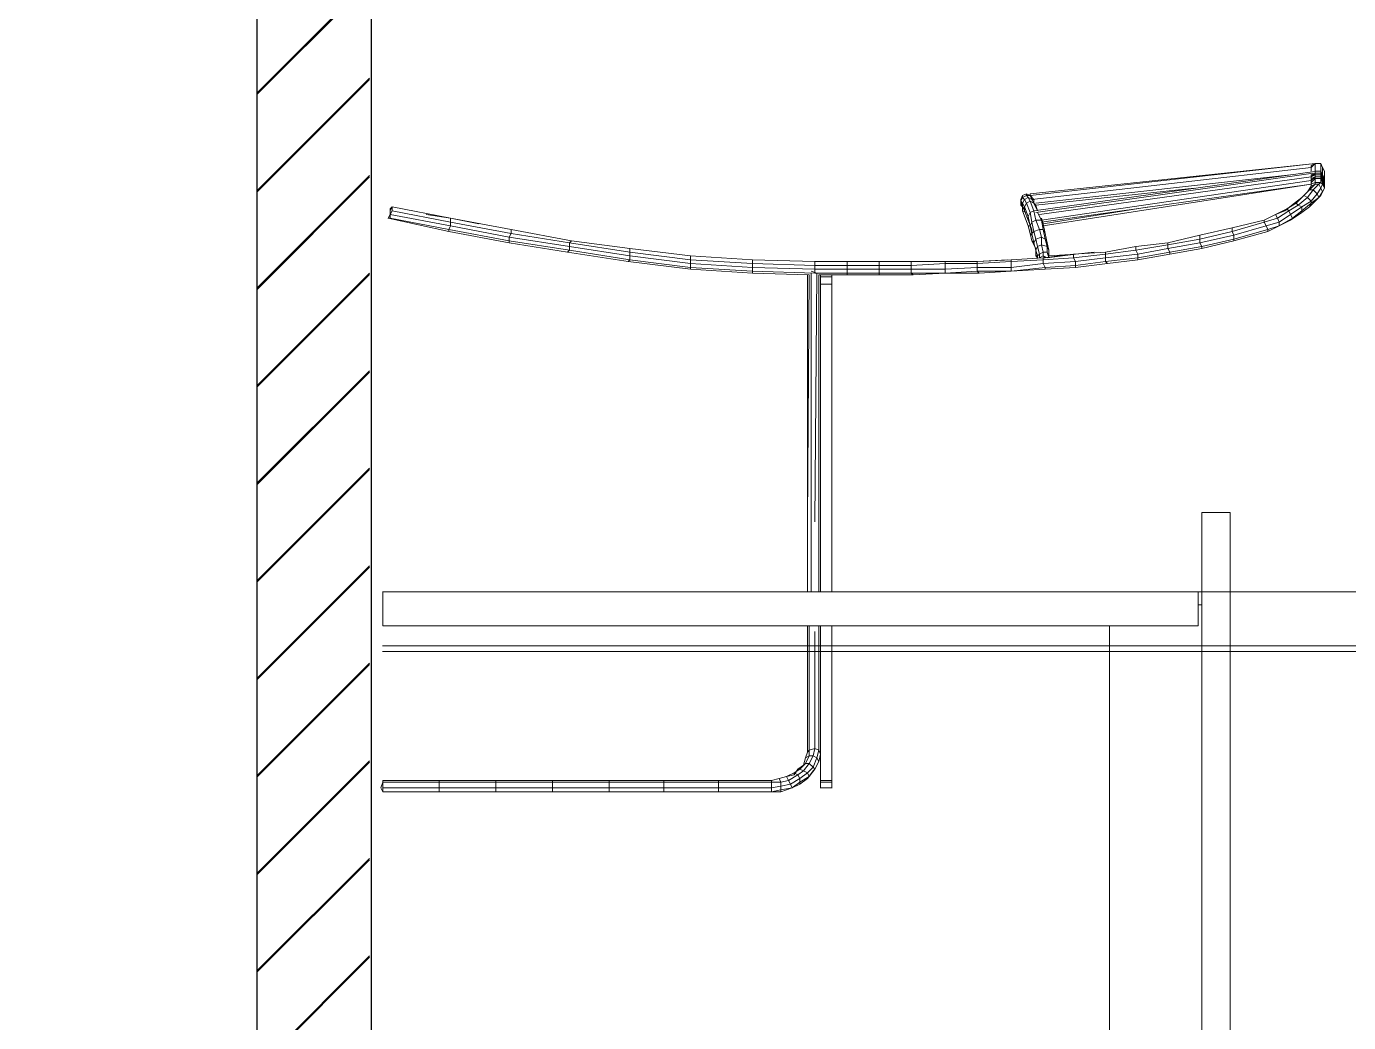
# Model space of a CAD drawing. Header units: millimetres. Extents: x -10.6 to 21.1, y -25.4 to 28.4.
# Drawn here: x 17.6 to 18.751, y 3.5 to 4.367 of the extents above; entities that cross this region are included whole.
import ezdxf

# ---------------------------------------------------------------- set-up
doc = ezdxf.new("R2010")
doc.units = ezdxf.units.MM
doc.layers.add('A-FURN', color=1, linetype='Continuous', lineweight=15)
doc.layers.add('A-SECT B-MCUT', color=176, linetype='Continuous', lineweight=20)
pattern_1 = [(0, (0, 0), (0, 6.985), [5.08, -1.905]), (90, (0, 0), (-6.985, 4e-16), [5.08, -1.905])]

# ---------------------------------------------------------------- blocks, each defined once
blk = doc.blocks.new('WMF4')
at = {"layer": 'A-FURN', "lineweight": 0}
for points in [[(0.5039, -0.028), (0.4853, -0.0373), (0.5039, -0.028), (0.5226, -0.0186), (0.5039, -0.028), (0.5039, -0.028)], [(0.5039, -0.028), (0.4853, -0.0373)], [(0.4853, -0.0373), (0.5039, -0.028)], [(0.5039, -0.028), (0.4853, -0.0373)], [(0.4853, -0.0373), (0.4853, -0.0652)], [(0.4946, -0.0842), (0.4853, -0.0652), (0.4853, -0.0373), (0.4853, -0.0652)], [(0.4853, -0.0652), (0.4853, -0.0373)], [(0.4853, -0.0373), (0.4853, -0.0652)], [(0.4853, -0.0373), (0.5226, -0.0373), (0.5226, -0.0652)], [(0.4853, -0.0652), (0.4946, -0.0842)], [(0.4946, -0.0842), (0.4853, -0.0652)], [(0.4853, -0.0652), (0.5039, -0.0842), (0.4946, -0.0842)], [(0.5226, -0.0652), (0.4853, -0.0652)], [(0.4853, -0.0652), (0.4856, -0.0652)], [(0.4853, -0.0652), (0.6437, -1.4756), (0.6344, -1.4756), (0.4853, -0.0652), (0.4853, -0.0652)], [(0.5226, -0.0186), (0.5039, -0.028)], [(0.5039, -0.028), (0.5226, -0.0186)], [(0.5226, -0.0186), (0.5039, -0.028)], [(0.5039, -0.028), (0.5412, -0.028), (0.5226, -0.0373)], [(0.5226, -0.0186), (0.5598, -0.0186), (0.5412, -0.028)], [(0.5226, -0.0373), (0.5319, -0.0373), (0.5319, -0.0652)], [(0.7186, -1.4569), (0.5226, -0.0559)], [(0.5226, -0.0652), (0.5319, -0.0652), (0.5412, -0.0842)], [(0.5412, -0.028), (0.5319, -0.0373)], [(0.5412, -0.028), (0.5505, -0.028), (0.5319, -0.0373)], [(0.5319, -0.0373), (0.5319, -0.0652)], [(0.5319, -0.0373), (0.5412, -0.0373), (0.5412, -0.0652)], [(0.5319, -0.0652), (0.5505, -0.0842), (0.5412, -0.0842)], [(0.5319, -0.0652), (0.5412, -0.0652), (0.5505, -0.0842)], [(0.5598, -0.0186), (0.5692, -0.0186), (0.5412, -0.028)], [(0.5505, -0.028), (0.5412, -0.0373)], [(0.5412, -0.0373), (0.5505, -0.0373), (0.5505, -0.0652)], [(0.5412, -0.0652), (0.5505, -0.0652), (0.5598, -0.0842), (0.5505, -0.0842)], [(0.5692, -0.0186), (0.5505, -0.028)], [(0.5692, -0.0186), (0.5785, -0.0186), (0.5505, -0.028)], [(0.5505, -0.028), (0.5598, -0.028), (0.5505, -0.0373)], [(0.5598, -0.028), (0.5692, -0.028), (0.5505, -0.0373)], [(0.5505, -0.0373), (0.5505, -0.0652)], [(0.5505, -0.0373), (0.5598, -0.0373), (0.5598, -0.0652)], [(0.5505, -0.0652), (0.5692, -0.0842), (0.5598, -0.0842)], [(0.5505, -0.0652), (0.5598, -0.0652), (0.5785, -0.0842), (0.5692, -0.0842)], [(0.5785, -0.0186), (0.5598, -0.028)], [(0.5692, -0.028), (0.5785, -0.028), (0.5598, -0.0373)], [(0.5598, -0.0373), (0.5785, -0.0373), (0.5785, -0.0652)], [(0.5598, -0.0652), (0.5785, -0.0652), (0.5878, -0.0842), (0.5785, -0.0842)], [(0.5785, -0.0186), (0.5878, -0.0186), (0.5692, -0.028)], [(0.5878, -0.0186), (0.5971, -0.0186), (0.5785, -0.028)], [(0.5785, -0.028), (0.5878, -0.028), (0.5785, -0.0373)], [(0.5878, -0.0466), (0.5785, -0.0373)], [(0.5785, -0.0652), (0.5878, -0.0652), (0.5971, -0.0842)], [(0.5971, -0.0186), (0.6065, -0.0186), (0.5878, -0.028)], [(0.5878, -0.028), (0.6065, -0.0373), (0.5878, -0.0466)], [(0.5878, -0.0652), (0.5878, -0.0466)], [(0.5878, -0.0466), (0.6158, -0.0749), (0.6158, -0.0935)], [(0.5878, -0.0652), (0.6158, -0.0935), (0.6251, -0.1028)], [(0.6065, -0.0186), (0.6251, -0.028), (0.6065, -0.0373)], [(0.6065, -0.0373), (0.6344, -0.0559), (0.6158, -0.0749)], [(0.6437, -0.0373), (0.6251, -0.028)], [(0.6251, -0.028), (0.6531, -0.0466), (0.6344, -0.0559)], [(0.6344, -0.0559), (0.6717, -0.0842), (0.6531, -0.1028)], [(0.6437, -0.0373), (0.6717, -0.0652), (0.6531, -0.0466)], [(0.6531, -0.0466), (0.681, -0.0842), (0.6717, -0.0842)], [(0.6717, -0.0652), (0.6997, -0.0935), (0.681, -0.0842)], [(0.4946, -0.0842), (0.5226, -0.0842)], [(0.4946, -0.0842), (0.5226, -0.0842), (0.4946, -0.0842), (0.4946, -0.0842)], [(0.5226, -0.0842), (0.4946, -0.0842)], [(0.5039, -0.0842), (0.5226, -0.0842)], [(0.5226, -0.0842), (0.5039, -0.0842)], [(0.6624, -1.4663), (0.5039, -0.0842)], [(0.5226, -0.0842), (0.5228, -0.0842)], [(0.7279, -1.4476), (0.5319, -0.0749)], [(0.5412, -0.0842), (0.5598, -0.0842)], [(0.5505, -0.0842), (0.5692, -0.0842), (0.5598, -0.0842)], [(0.5505, -0.0842), (0.5692, -0.0842)], [(0.7372, -1.429), (0.5505, -0.0842)], [(0.5598, -0.0842), (0.5785, -0.0842), (0.5692, -0.0842)], [(0.5692, -0.0842), (0.5878, -0.0842), (0.5785, -0.0842)], [(0.7652, -1.4197), (0.5692, -0.0842)], [(0.5785, -0.0842), (0.5971, -0.0842), (0.5878, -0.0842)], [(0.5878, -0.0842), (0.5971, -0.0842)], [(0.7745, -1.4197), (0.5878, -0.0842)], [(0.7745, -1.4197), (0.5878, -0.0842)], [(0.7932, -1.4103), (0.5878, -0.0842)], [(0.7932, -1.4103), (0.5878, -0.0842)], [(0.5971, -0.0842), (0.6251, -0.1028)], [(0.6158, -0.0749), (0.6531, -0.1028), (0.6437, -0.1215)], [(0.6158, -0.0935), (0.6437, -0.1215), (0.6531, -0.1308)], [(0.6251, -0.1028), (0.6531, -0.1308)], [(0.6437, -0.1215), (0.681, -0.1587), (0.681, -0.1681)], [(0.6531, -0.1028), (0.6903, -0.1494), (0.681, -0.1587)], [(0.6531, -0.1308), (0.681, -0.1681)], [(0.6717, -0.0842), (0.6997, -0.1308), (0.6903, -0.1494)], [(0.681, -0.0842), (0.7186, -0.1308), (0.6997, -0.1308)], [(0.6997, -0.0935), (0.7279, -0.1308), (0.7186, -0.1308)], [(0.6997, -0.1308), (0.7372, -0.1867), (0.7186, -0.196)], [(0.7186, -0.1308), (0.7559, -0.1774), (0.7372, -0.1867)], [(0.7279, -0.1308), (0.7652, -0.1867), (0.7559, -0.1774)], [(0.681, -1.4476), (0.5412, -0.1867)], [(0.681, -0.1587), (0.709, -0.2054), (0.7186, -0.2147)], [(0.681, -0.1681), (0.7186, -0.2147)], [(0.6903, -0.1494), (0.7186, -0.196), (0.709, -0.2054)], [(0.7186, -0.196), (0.7559, -0.2522), (0.7372, -0.2616)], [(0.7372, -0.1867), (0.7745, -0.2429), (0.7559, -0.2522)], [(0.7559, -0.1774), (0.7932, -0.2429), (0.7745, -0.2429)], [(0.7652, -0.1867), (0.7932, -0.2429)], [(0.7372, -0.2616), (0.709, -0.2054)], [(0.7186, -0.2147), (0.7372, -0.2616)], [(0.7372, -0.2616), (0.7652, -0.3175)], [(0.7559, -0.2522), (0.7745, -0.3175), (0.7652, -0.3175)], [(0.7745, -0.2429), (0.7932, -0.3082), (0.7745, -0.3175)], [(0.7932, -0.2429), (0.8118, -0.2988), (0.7932, -0.3082)], [(0.7932, -0.2429), (0.8211, -0.2988), (0.8118, -0.2988)], [(0.7652, -0.3175), (0.8025, -0.4762)], [(0.7745, -0.3175), (0.8211, -0.4762), (0.8025, -0.4762)], [(0.7932, -0.3082), (0.8398, -0.4669), (0.8211, -0.4762)], [(0.8118, -0.2988), (0.8584, -0.4669), (0.8398, -0.4669)], [(0.8211, -0.2988), (0.8677, -0.4669), (0.8584, -0.4669)], [(0.8025, -0.4762), (0.8398, -0.635)], [(0.8025, -0.4762), (0.8398, -0.635)], [(0.8211, -0.4762), (0.8584, -0.635), (0.8398, -0.635)], [(0.8398, -0.4669), (0.8771, -0.635), (0.8584, -0.635)], [(0.8584, -0.4669), (0.8957, -0.6257), (0.8771, -0.635)], [(0.8677, -0.4669), (0.905, -0.6257), (0.8957, -0.6257)], [(6.4755, -0.4856), (2.2114, -0.4856)], [(6.4755, -0.4856), (6.4755, -0.6257), (2.2114, -0.6257), (2.2114, -0.4856), (6.4755, -0.4856), (6.4755, -0.4856)], [(2.2114, -0.4856), (2.2114, -0.6257)], [(0.8398, -0.635), (0.8771, -0.7937)], [(0.8398, -0.635), (0.8771, -0.7937)], [(0.8584, -0.635), (0.8864, -0.7937), (0.8771, -0.7937)], [(0.8771, -0.635), (0.905, -0.7937), (0.8864, -0.7937)], [(0.8957, -0.6257), (0.9237, -0.7844), (0.905, -0.7937)], [(0.905, -0.6257), (0.933, -0.7844), (0.9237, -0.7844)], [(2.2114, -0.6257), (6.4755, -0.6257)], [(2.7713, -0.6443), (2.7713, -4.679), (2.6032, -4.679), (2.6032, -0.6443), (2.7713, -0.6443), (2.7713, -0.6443)], [(2.6032, -0.6443), (2.6032, -4.679)], [(2.7713, -4.679), (2.7713, -0.6443), (2.6032, -0.6443)], [(2.6684, -0.6257), (2.6684, -0.6443)], [(2.6684, -0.6257), (2.6684, -0.6443)], [(0.6903, -1.4476), (0.6065, -0.6632)], [(0.6903, -1.4476), (0.6065, -0.6632)], [(0.9237, -0.7844), (0.9516, -0.9431), (0.933, -0.9431)], [(0.933, -0.7844), (0.9609, -0.9431), (0.9516, -0.9431)], [(0.8771, -0.7937), (0.8957, -0.9525)], [(0.8771, -0.7937), (0.8957, -0.9525)], [(0.8864, -0.7937), (0.9143, -0.9525), (0.8957, -0.9525)], [(0.905, -0.7937), (0.933, -0.9431), (0.9143, -0.9525)], [(0.7838, -1.4103), (0.6997, -0.8872)], [(0.8957, -0.9525), (0.9237, -1.1019)], [(0.9143, -0.9525), (0.933, -1.1019), (0.9237, -1.1019)], [(0.933, -0.9431), (0.9516, -1.1019), (0.933, -1.1019)], [(0.9516, -0.9431), (0.9703, -1.1019), (0.9516, -1.1019)], [(0.9609, -0.9431), (0.9796, -1.0926), (0.9703, -1.1019)], [(0.9237, -1.1019), (0.933, -1.2609), (0.933, -1.2516), (0.9237, -1.1581)], [(0.933, -1.1019), (0.9516, -1.2609), (0.933, -1.2609), (0.9237, -1.1019)], [(0.9516, -1.1019), (0.9703, -1.2516), (0.9516, -1.2609)], [(0.9703, -1.1019), (0.9889, -1.2516), (0.9703, -1.2516)], [(0.9796, -1.0926), (0.9985, -1.2516), (0.9889, -1.2516)], [(2.7713, -1.0832), (5.869, -1.0832)], [(2.7713, -1.0832), (5.869, -1.0832)], [(0.9237, -1.1581), (0.933, -1.2516)], [(0.933, -1.2516), (0.9423, -1.3821)], [(0.933, -1.2516), (0.9516, -1.3914)], [(0.933, -1.2516), (0.933, -1.2609), (0.9516, -1.4103)], [(0.9516, -1.2609), (0.9609, -1.4103), (0.9516, -1.4103)], [(0.9703, -1.2516), (0.9796, -1.4103), (0.9609, -1.4103)], [(0.9889, -1.2516), (0.9985, -1.401), (0.9796, -1.4103)], [(1.0078, -1.401), (0.9985, -1.2516)], [(0.7186, -1.4383), (0.681, -1.4569)], [(0.7186, -1.4383), (0.6903, -1.4476)], [(0.7279, -1.4383), (0.7652, -1.4197), (0.7652, -1.4476)], [(0.7559, -1.4197), (0.7838, -1.4103), (0.7652, -1.4197)], [(0.7652, -1.4197), (0.8118, -1.4103), (0.8118, -1.429)], [(0.7652, -1.4476), (0.8118, -1.429), (0.8211, -1.4569)], [(0.7838, -1.4103), (0.8304, -1.401), (0.8118, -1.4103)], [(0.8118, -1.4103), (0.8584, -1.401), (0.8491, -1.4197)], [(0.8118, -1.429), (0.8491, -1.4197), (0.8584, -1.4476)], [(0.8304, -1.401), (0.8771, -1.3914), (0.8584, -1.401)], [(0.8491, -1.4197), (0.8864, -1.4197), (0.8957, -1.4383)], [(0.8584, -1.401), (0.8957, -1.3914), (0.8864, -1.4197)], [(0.8584, -1.4476), (0.8957, -1.4383), (0.9143, -1.4476)], [(0.8771, -1.3914), (0.9143, -1.3821), (0.8957, -1.3914)], [(0.8864, -1.4197), (0.9237, -1.4103), (0.933, -1.429)], [(0.8957, -1.3914), (0.9237, -1.3914), (0.9237, -1.4103)], [(0.8957, -1.4383), (0.933, -1.429), (0.9423, -1.4383)], [(0.9143, -1.3821), (0.9423, -1.3821), (0.9237, -1.3914)], [(0.9143, -1.4476), (0.9423, -1.4383)], [(0.9516, -1.3821), (0.9237, -1.3914)], [(0.9237, -1.4103), (0.9423, -1.4103), (0.9516, -1.429)], [(0.9516, -1.429), (0.933, -1.429)], [(0.9423, -1.3821), (0.9426, -1.3821)], [(0.9423, -1.4103), (0.9516, -1.3914)], [(0.9423, -1.4103), (0.9516, -1.401), (0.9516, -1.4103)], [(0.9423, -1.4476), (0.9516, -1.4383)], [(0.9423, -1.4476), (0.9423, -1.4383)], [(0.9423, -1.4383), (0.9516, -1.4383)], [(0.9609, -1.5691), (0.9516, -1.4103)], [(0.9609, -1.4103), (0.9703, -1.5691), (0.9609, -1.5691)], [(0.9796, -1.4103), (0.9985, -1.5691), (0.9703, -1.5691)], [(0.9985, -1.401), (1.0078, -1.401)], [(0.9985, -1.401), (1.0172, -1.5691), (0.9985, -1.5691)], [(1.0078, -1.401), (1.0172, -1.5691)], [(0.6437, -1.4756), (0.6344, -1.4942)], [(0.6344, -1.4756), (0.6437, -1.4756)], [(0.6344, -1.4756), (0.6437, -1.4756)], [(0.6344, -1.4942), (0.6437, -1.5129)], [(0.6437, -1.5129), (0.6344, -1.4942)], [(0.6344, -1.4942), (0.6437, -1.4942), (0.6531, -1.5129), (0.6437, -1.5129)], [(0.6624, -1.4663), (0.6624, -1.4569), (0.6437, -1.4756)], [(0.6624, -1.4663), (0.6437, -1.4756)], [(0.6437, -1.4756), (0.6624, -1.4663), (0.6531, -1.4849)], [(0.6437, -1.4756), (0.6437, -1.4942)], [(0.6437, -1.4942), (0.6531, -1.4849), (0.6624, -1.5036)], [(0.6531, -1.4849), (0.6717, -1.4756), (0.681, -1.4942)], [(0.6531, -1.5129), (0.6624, -1.5036), (0.681, -1.5129), (0.6717, -1.5222)], [(0.6624, -1.4569), (0.681, -1.4569), (0.6624, -1.4663)], [(0.6624, -1.4663), (0.681, -1.4569), (0.6717, -1.4756)], [(0.6624, -1.5036), (0.681, -1.4942), (0.6997, -1.5036), (0.681, -1.5129)], [(0.6717, -1.4756), (0.7186, -1.4569), (0.7279, -1.4756)], [(0.6903, -1.4476), (0.681, -1.4569), (0.6903, -1.4476), (0.6903, -1.4476)], [(0.681, -1.4942), (0.7279, -1.4756), (0.7466, -1.4849)], [(0.6997, -1.5036), (0.7466, -1.4849), (0.7652, -1.4849)], [(0.6997, -1.5129), (0.709, -1.5036)], [(0.6997, -1.5036), (0.7186, -1.5036), (0.6997, -1.5129)], [(0.7186, -1.4569), (0.7652, -1.4476), (0.7745, -1.4663)], [(0.7186, -1.4569), (0.7189, -1.4569)], [(0.7186, -1.5129), (0.7932, -1.4849)], [(0.7186, -1.5036), (0.7652, -1.4849)], [(0.7186, -1.5129), (0.7279, -1.4942)], [(0.7279, -1.4756), (0.7745, -1.4663), (0.7932, -1.4756)], [(0.7466, -1.4849), (0.7932, -1.4756), (0.8118, -1.4663)], [(0.7652, -1.4849), (0.8118, -1.4663)], [(0.7745, -1.4663), (0.8211, -1.4569), (0.8304, -1.4663)], [(0.8304, -1.4663), (0.7932, -1.4756)], [(0.7932, -1.4849), (0.8304, -1.4756)], [(0.7932, -1.4849), (0.7932, -1.4756)], [(0.8118, -1.4663), (0.8398, -1.4663)], [(0.8211, -1.4569), (0.8584, -1.4476), (0.8771, -1.4569)], [(0.8304, -1.4663), (0.8771, -1.4569)], [(0.8304, -1.4756), (0.8677, -1.4663)], [(0.8304, -1.4756), (0.8398, -1.4663)], [(0.8677, -1.4663), (0.905, -1.4476)], [(0.8677, -1.4663), (0.8771, -1.4569)], [(0.8771, -1.4569), (0.9143, -1.4476)], [(0.905, -1.4476), (0.9423, -1.4476)], [(0.905, -1.4476), (0.9143, -1.4476)], [(0.6437, -1.5129), (0.6624, -1.5222)], [(0.6624, -1.5222), (0.6437, -1.5129)], [(0.6531, -1.5129), (0.6717, -1.5222), (0.6624, -1.5222)], [(0.6903, -1.5222), (0.681, -1.5222), (0.6624, -1.5222)], [(0.681, -1.5222), (0.6624, -1.5222)], [(0.6717, -1.5222), (0.6903, -1.5129), (0.681, -1.5222)], [(0.681, -1.5129), (0.6997, -1.5129), (0.6903, -1.5129)], [(0.681, -1.5222), (0.6813, -1.5222)], [(0.6903, -1.5222), (0.6997, -1.5129)], [(0.6903, -1.5222), (0.6903, -1.5129)], [(0.6997, -1.5129), (0.7186, -1.5129)], [(0.9609, -1.5691), (0.9703, -1.7372)], [(0.9703, -1.5691), (0.9796, -1.7372), (0.9703, -1.7372)], [(0.9985, -1.5691), (0.9985, -1.7372), (0.9796, -1.7372)], [(1.0172, -1.5691), (1.0172, -1.7372), (0.9985, -1.7372)], [(1.0172, -1.5691), (1.0265, -1.7278), (1.0172, -1.7372)], [(0.9609, -1.5877), (0.9703, -1.7372)], [(0.9609, -1.5877), (0.9703, -1.7372)], [(0.9703, -1.7372), (0.9703, -1.8959)], [(0.9703, -1.8959), (0.9703, -1.7372)], [(0.9796, -1.7372), (0.9796, -1.8959), (0.9703, -1.8959)], [(0.9985, -1.7372), (1.0078, -1.8959), (0.9796, -1.8959)], [(1.0172, -1.7372), (1.0265, -1.8959), (1.0078, -1.8959)], [(1.0265, -1.7278), (1.0265, -1.8959)], [(0.9703, -2.064), (0.9703, -1.8959)], [(0.9796, -1.8959), (0.9889, -2.064), (0.9703, -2.064)], [(1.0078, -1.8959), (1.0078, -2.064), (0.9889, -2.064)], [(1.0265, -1.8959), (1.0265, -2.064), (1.0078, -2.064)], [(1.0265, -1.8959), (1.0358, -2.0546), (1.0265, -2.064)], [(0.9703, -2.064), (0.9703, -2.2227)], [(0.9889, -2.064), (0.9889, -2.2227), (0.9703, -2.2227)], [(1.0078, -2.064), (1.0078, -2.2227), (0.9889, -2.2227)], [(1.0265, -2.064), (1.0265, -2.2227), (1.0078, -2.2227)], [(1.0358, -2.2227), (1.0358, -2.0546)], [(0.9703, -2.3815), (0.9703, -2.2227)], [(0.9889, -2.3815), (0.9889, -2.2227)], [(1.0078, -2.3815), (1.0078, -2.2227)], [(1.0265, -2.2227), (1.0358, -2.2227)], [(1.0265, -2.3815), (1.0265, -2.2227)], [(1.0358, -2.3815), (1.0358, -2.2227)], [(0.9703, -2.5402), (0.9703, -2.3815)], [(0.9703, -2.3815), (0.9889, -2.3815), (0.9889, -2.5402)], [(0.9889, -2.3815), (1.0078, -2.3815), (1.0078, -2.5402)], [(1.0078, -2.3815), (1.0265, -2.3815), (1.0265, -2.5402)], [(1.0358, -2.3815), (1.0265, -2.3815)], [(1.0358, -2.5216), (1.0358, -2.3815)], [(1.0358, -2.4563), (1.0451, -2.4563), (1.0451, -2.5122)], [(1.0358, -2.4563), (1.0451, -2.4563), (1.0824, -2.4563)], [(1.0451, -2.4563), (1.0451, -2.5122)], [(1.0451, -2.4563), (1.0454, -2.4563)], [(1.0824, -2.4563), (1.0451, -2.4563)], [(2.6032, -2.4563), (1.0824, -2.4563)], [(2.6032, -2.5122), (1.0824, -2.5122), (1.0824, -2.4563)], [(2.6032, -2.4563), (1.0824, -2.4563)], [(2.7713, -2.4563), (3.5362, -2.4563), (3.5362, -2.5122), (2.7713, -2.5122)], [(3.5362, -2.4563), (2.7713, -2.4563)], [(3.5362, -2.4563), (3.5455, -2.4563), (3.5455, -2.5122), (3.5362, -2.5122)], [(3.5455, -2.4563), (3.5362, -2.4563)], [(3.5455, -2.4563), (3.5458, -2.4563)], [(3.5455, -2.4563), (3.5737, -2.4563), (3.5737, -2.5122), (3.5455, -2.5122), (3.5455, -2.4563), (3.5455, -2.4563)], [(3.5455, -2.4563), (3.5458, -2.4563)], [(3.5737, -2.4563), (3.5455, -2.4563)], [(3.5737, -2.5122), (3.5737, -2.4563)], [(3.5737, -2.4563), (3.574, -2.4563)], [(3.5737, -2.4563), (3.5737, -2.5122)], [(3.5737, -2.5122), (3.5737, -2.4563)], [(3.5737, -2.5122), (3.5737, -2.4563)], [(3.5737, -2.4563), (3.574, -2.4563)], [(0.9609, -2.8484), (0.9703, -2.5402)], [(0.9703, -2.5402), (0.9609, -2.8484)], [(0.9703, -2.5402), (0.9889, -2.5402), (0.9796, -2.8484)], [(0.9889, -2.5402), (1.0078, -2.5402), (0.9985, -2.8484)], [(1.0078, -2.5402), (1.0265, -2.5402), (1.0172, -2.8484)], [(1.0172, -2.5588), (1.0265, -2.5309)], [(2.258, -2.5402), (1.0265, -2.5309)], [(1.0824, -2.5122), (1.0358, -2.5122)], [(2.258, -2.5216), (1.0358, -2.5216)], [(1.0824, -2.5122), (2.6032, -2.5122)], [(2.258, -2.5122), (1.9874, -2.5122)], [(2.6032, -2.5122), (2.258, -2.5122)], [(2.6032, -2.5216), (2.258, -2.5216)], [(3.5455, -2.5122), (3.5362, -2.5122), (2.7713, -2.5122)], [(3.4057, -2.5122), (2.7713, -2.5122)], [(3.387, -2.5216), (2.7713, -2.5216)], [(3.3777, -2.5402), (3.387, -2.5682), (2.7713, -2.5682)], [(3.387, -2.5216), (3.3777, -2.5402), (2.7992, -2.5402)], [(3.4243, -2.5309), (3.415, -2.5495), (3.3777, -2.5402)], [(3.387, -2.5216), (3.4057, -2.5122)], [(3.4243, -2.5309), (3.387, -2.5216)], [(3.415, -2.5495), (3.415, -2.5682), (3.387, -2.5682)], [(3.4243, -2.5309), (3.443, -2.5216), (3.4057, -2.5122)], [(3.4523, -2.5682), (3.415, -2.5495)], [(3.4523, -2.5682), (3.4709, -2.5495), (3.4243, -2.5309)], [(3.4709, -2.5495), (3.4802, -2.5402), (3.443, -2.5216)], [(3.4896, -2.5964), (3.4989, -2.5778), (3.4709, -2.5495)], [(3.4989, -2.5778), (3.5175, -2.5682), (3.4802, -2.5402)], [(3.4802, -2.5402), (3.4896, -2.5495)], [(3.5175, -2.5682), (3.5268, -2.5778), (3.4896, -2.5495)], [(3.5455, -2.5122), (3.5458, -2.5122)], [(3.5455, -2.5122), (3.5458, -2.5122)], [(3.5455, -2.5122), (3.5458, -2.5122)], [(3.5455, -2.5122), (3.5458, -2.5122)], [(3.5455, -2.5122), (3.5737, -2.5122)], [(3.5737, -2.5122), (3.574, -2.5122)], [(2.258, -2.5588), (1.0265, -2.5588)], [(1.0265, -2.8484), (1.0358, -2.5682)], [(2.258, -2.5778), (1.0358, -2.5682)], [(1.0358, -2.5778), (2.2487, -2.5778)], [(2.2487, -2.5778), (2.6032, -2.5778)], [(2.258, -2.5588), (2.6032, -2.5588)], [(3.387, -2.5682), (3.3963, -2.5778), (2.7713, -2.5778)], [(3.415, -2.5682), (3.4243, -2.5871), (3.3963, -2.5778)], [(3.4523, -2.5682), (3.4523, -2.5871), (3.415, -2.5682)], [(3.4523, -2.5871), (3.4616, -2.5964), (3.4243, -2.5871)], [(3.4896, -2.5964), (3.4523, -2.5682)], [(3.4896, -2.5964), (3.4802, -2.6151), (3.4523, -2.5871)], [(3.4802, -2.6151), (3.4802, -2.6244), (3.4616, -2.5964)], [(3.5082, -2.6244), (3.4989, -2.643), (3.4802, -2.6151)], [(3.5082, -2.6244), (3.4896, -2.5964)], [(3.5082, -2.6244), (3.5268, -2.6151), (3.4989, -2.5778)], [(3.5268, -2.6151), (3.5455, -2.6151), (3.5175, -2.5682)], [(3.5455, -2.6151), (3.5548, -2.6151), (3.5268, -2.5778)], [(3.5362, -2.671), (3.5548, -2.6617), (3.5268, -2.6151)], [(3.5737, -2.6523), (3.5455, -2.6151)], [(3.5548, -2.6151), (3.5737, -2.6523), (3.5548, -2.6617)], [(3.4989, -2.643), (3.5082, -2.643), (3.4802, -2.6244)], [(3.5362, -2.671), (3.5175, -2.6803), (3.4989, -2.643)], [(3.5362, -2.671), (3.5082, -2.6244)], [(3.5175, -2.6803), (3.5082, -2.643)], [(3.5455, -2.7083), (3.5268, -2.7176), (3.5175, -2.6803)], [(3.5455, -2.7083), (3.5362, -2.671)], [(3.5455, -2.7083), (3.5644, -2.7083), (3.5548, -2.6617)], [(3.5644, -2.7083), (3.5831, -2.7083), (3.5737, -2.6523)], [(3.5831, -2.7083), (3.5924, -2.7083), (3.5737, -2.6523)], [(3.5737, -2.6523), (3.574, -2.6523)], [(3.5455, -2.7552), (3.5362, -2.7552), (3.5268, -2.7176)], [(3.5455, -2.7552), (3.5737, -2.7552), (3.5644, -2.7083)], [(3.5455, -2.7552), (3.5455, -2.7083)], [(3.5924, -2.7083), (3.5924, -2.7552), (3.5737, -2.7552)], [(3.5924, -2.7552), (3.5831, -2.7083)], [(3.5362, -2.7552), (3.5362, -3.0167)], [(3.5362, -2.7552), (3.5362, -3.0167)], [(3.5362, -2.7552), (3.5365, -2.7552)], [(3.5455, -3.0167), (3.5455, -2.7552)], [(3.5737, -3.0167), (3.5737, -2.7552)], [(3.5924, -3.0167), (3.5924, -2.7552)], [(3.5924, -3.0167), (3.5924, -2.7552)], [(3.5924, -2.7552), (3.5927, -2.7552)], [(0.9609, -2.8484), (0.9423, -3.1565)], [(0.9609, -2.8484), (0.9796, -2.8484), (0.9609, -3.1565)], [(0.9796, -2.8484), (0.9985, -2.8484), (0.9796, -3.1565)], [(0.9985, -2.8484), (1.0172, -2.8484), (0.9985, -3.1565)], [(1.0078, -3.1565), (1.0265, -2.8484)], [(1.0265, -2.8484), (1.0172, -2.8484)], [(3.5362, -3.2873), (3.5362, -3.0167), (3.5455, -3.0167), (3.5455, -3.2873)], [(3.5362, -3.0167), (3.5362, -3.2873)], [(3.5455, -3.0167), (3.5737, -3.0167), (3.5737, -3.2873)], [(3.5737, -3.0167), (3.5924, -3.0167), (3.5924, -3.2873)], [(3.5924, -3.0167), (3.5927, -3.0167)], [(3.5924, -3.2873), (3.5924, -3.0167)], [(0.9423, -3.1565), (0.905, -3.4554)], [(0.9423, -3.1565), (0.9609, -3.1565), (0.9237, -3.4554)], [(0.9609, -3.1565), (0.9796, -3.1565), (0.9423, -3.4554)], [(0.9796, -3.1565), (0.9985, -3.1565), (0.9609, -3.4554)], [(0.9703, -3.465), (1.0078, -3.1565)], [(1.0078, -3.1565), (0.9985, -3.1565)], [(3.5362, -3.5582), (3.5362, -3.2873), (3.5455, -3.2873), (3.5455, -3.5582)], [(3.5362, -3.2873), (3.5362, -3.5582)], [(3.5455, -3.2873), (3.5737, -3.2873), (3.5737, -3.5582)], [(3.5737, -3.2873), (3.5924, -3.2873), (3.5924, -3.5582)], [(3.5924, -3.2873), (3.5927, -3.2873)], [(3.5924, -3.5582), (3.5924, -3.2873)], [(0.905, -3.4554), (0.8677, -3.7449)], [(0.905, -3.4554), (0.9237, -3.4554), (0.8771, -3.7545)], [(0.9237, -3.4554), (0.9423, -3.4554), (0.8957, -3.7545)], [(0.9423, -3.4554), (0.9609, -3.4554), (0.9143, -3.7545)], [(0.9237, -3.7638), (0.9703, -3.465)], [(0.9703, -3.465), (0.9609, -3.4554)], [(3.5362, -3.8384), (3.5362, -3.5582), (3.5455, -3.5582), (3.5455, -3.8384)], [(3.5362, -3.5582), (3.5362, -3.8384)], [(3.5455, -3.5582), (3.5737, -3.5582), (3.5737, -3.8384)], [(3.5737, -3.5582), (3.5924, -3.5582), (3.5924, -3.8384)], [(3.5924, -3.5582), (3.5927, -3.5582)], [(3.5924, -3.8384), (3.5924, -3.5582)], [(0.8677, -3.7449), (0.8118, -4.0438)], [(0.8677, -3.7449), (0.8771, -3.7545), (0.8304, -4.0438)], [(0.8771, -3.7545), (0.8957, -3.7545), (0.8491, -4.0534)], [(0.8957, -3.7545), (0.9143, -3.7545), (0.8677, -4.0534)], [(0.8771, -4.0534), (0.9237, -3.7638)], [(0.9237, -3.7638), (0.9143, -3.7545)], [(3.5362, -4.1186), (3.5362, -3.8384), (3.5455, -3.8384), (3.5455, -4.1186)], [(3.5362, -3.8384), (3.5362, -4.1186)], [(3.5455, -3.8384), (3.5737, -3.8384), (3.5737, -4.1186)], [(3.5737, -3.8384), (3.5924, -3.8384), (3.5924, -4.1186)], [(3.5924, -3.8384), (3.5927, -3.8384)], [(3.5924, -4.1186), (3.5924, -3.8384)], [(0.8118, -4.0438), (0.7559, -4.3429), (0.7838, -4.2028)], [(0.8118, -4.0438), (0.7559, -4.3429)], [(0.8118, -4.0438), (0.8304, -4.0438), (0.7745, -4.3429)], [(0.8304, -4.0438), (0.8491, -4.0534), (0.7932, -4.3429)], [(0.8491, -4.0534), (0.8677, -4.0534), (0.8118, -4.3522)], [(0.8211, -4.3522), (0.8771, -4.0534)], [(0.8771, -4.0534), (0.8677, -4.0534)], [(3.5362, -4.3988), (3.5362, -4.1186), (3.5455, -4.1186), (3.5455, -4.3988)], [(3.5362, -4.1186), (3.5362, -4.3988)], [(3.5455, -4.1186), (3.5737, -4.1186), (3.5737, -4.3988)], [(3.5737, -4.1186), (3.5924, -4.1186), (3.5924, -4.3988)], [(3.5924, -4.1186), (3.5927, -4.1186)], [(3.5924, -4.3988), (3.5924, -4.1186)], [(0.7838, -4.2028), (0.7559, -4.3429)], [(0.7186, -4.6417), (0.6997, -4.6321), (0.7559, -4.3429), (0.7372, -4.4641)], [(0.7559, -4.3429), (0.7745, -4.3429), (0.7186, -4.6321), (0.6997, -4.6321), (0.7559, -4.3429), (0.7559, -4.3429)], [(0.7745, -4.3429), (0.7932, -4.3429), (0.7372, -4.6417), (0.7186, -4.6321)], [(0.7559, -4.3429), (0.7372, -4.4641)], [(0.7932, -4.3429), (0.8118, -4.3522), (0.7559, -4.6417), (0.7372, -4.6417)], [(0.7559, -4.6511), (0.8211, -4.3522)], [(0.8211, -4.3522), (0.8118, -4.3522)], [(3.5455, -4.679), (3.5362, -4.679), (3.5362, -4.3988), (3.5455, -4.3988), (3.5455, -4.679), (3.5455, -4.679)], [(3.5362, -4.679), (3.5362, -4.3988)], [(3.5455, -4.3988), (3.5737, -4.3988), (3.5737, -4.679)], [(3.5924, -4.3988), (3.5924, -4.679), (3.5737, -4.679)], [(3.5737, -4.3988), (3.5924, -4.3988), (3.5924, -4.679)], [(3.5924, -4.3988), (3.5927, -4.3988)], [(0.6997, -4.6321), (0.709, -4.6417)], [(0.709, -4.6417), (0.7372, -4.6417)], [(0.7186, -4.6417), (0.7372, -4.6417)], [(0.7372, -4.6417), (0.7559, -4.6511)], [(0.7372, -4.6417), (0.7559, -4.6511), (0.7372, -4.6417), (0.7372, -4.6417)], [(0.7559, -4.6511), (0.7559, -4.6417)], [(0.7559, -4.6511), (0.7562, -4.6511)], [(2.6032, -4.679), (2.7713, -4.679)], [(3.5362, -4.679), (3.5455, -4.679)], [(3.5362, -4.679), (3.5365, -4.679)], [(3.5362, -4.679), (3.5455, -4.679)], [(3.5455, -4.679), (3.5737, -4.679)], [(3.5455, -4.679), (3.5737, -4.6883)], [(3.5455, -4.679), (3.5737, -4.6883)], [(3.5737, -4.6883), (3.5924, -4.679)], [(3.5737, -4.6883), (3.5924, -4.679)], [(3.5924, -4.679), (3.5927, -4.679)], [(3.5924, -4.679), (3.5927, -4.679)]]:
    blk.add_lwpolyline(points, dxfattribs=at)

msp = doc.modelspace()

# ---------------------------------------------------------------- hatches: boundary and pattern name
at = {"linetype": 'ByBlock', "lineweight": 9}
h = msp.add_hatch(dxfattribs=at)
h.set_pattern_fill('JIS_LC_20', color=253, scale=0.003)
h.paths.add_polyline_path([(17.8985, 5.8483), (17.8, 5.8473), (17.8015, 0.1522), (17.8985, 0.1532), (17.8985, 3.2462), (17.8976, 3.248), (17.8985, 3.2481), (17.8985, 3.4745), (17.8947, 3.4783), (17.8985, 3.4781), (17.8985, 3.7041), (17.8951, 3.711), (17.8985, 3.711)])
at = {"layer": 'A-SECT B-MCUT'}
h = msp.add_hatch(dxfattribs=at)
h.set_pattern_fill('ANGLE', color=256)
h.set_pattern_definition(pattern_1)
h.paths.add_polyline_path([(17.7, 4.5625), (17.65, 4.5625), (17.6327, 4.5103), (17.6, 4.517), (17.6, 3.9375), (17.62, 3.9375), (17.625, 3.9625), (17.645, 3.9625), (17.65, 3.9375), (17.7, 3.9375)])
h.paths.add_polyline_path([(17.7, 5.1875), (17.65, 5.1875), (17.6327, 5.1353), (17.6, 5.142), (17.6, 4.5625), (17.62, 4.5625), (17.625, 4.5875), (17.645, 4.5875), (17.65, 4.5625), (17.7, 4.5625)])
h.paths.add_polyline_path([(17.7, 5.8125), (17.65, 5.8125), (17.6327, 5.7603), (17.6, 5.767), (17.6, 5.1875), (17.62, 5.1875), (17.625, 5.2125), (17.645, 5.2125), (17.65, 5.1875), (17.7, 5.1875)])
h.paths.add_polyline_path([(18, 5.9236), (17.6, 5.9236), (17.6, 5.767), (17.6327, 5.7603), (17.65, 5.8125), (17.7, 5.8125), (17.7, 5.85), (18, 5.85)])
h.paths.add_polyline_path([(18, 6), (17.6, 6), (17.6, 5.9236), (18, 5.9236)])
h.paths.add_polyline_path([(20.5, 6), (20.2, 6), (20.2, 5.9236), (20.5, 5.9236)])
h.paths.add_polyline_path([(20.5, 5.9236), (20.2, 5.9236), (20.2, 5.85), (20.5, 5.85)])
h.paths.add_polyline_path([(21.1, 6.1152), (20.5, 6.1152), (20.5, 5.9236), (21.1, 5.9236)])
h.paths.add_polyline_path([(21.1, 5.9236), (20.5, 5.9236), (20.5, 5.7152), (21.1, 5.7152)])
h = msp.add_hatch(dxfattribs=at)
h.set_pattern_fill('ANGLE', color=256)
h.set_pattern_definition(pattern_1)
h.paths.add_polyline_path([(17.7, 3.9375), (17.65, 3.9375), (17.6327, 3.8853), (17.6, 3.892), (17.6, 3.3125), (17.62, 3.3125), (17.625, 3.3375), (17.645, 3.3375), (17.65, 3.3125), (17.7, 3.3125)])
h.paths.add_polyline_path([(17.7, 3.3125), (17.65, 3.3125), (17.6327, 3.2603), (17.6, 3.267), (17.6, 2.6875), (17.62, 2.6875), (17.625, 2.7125), (17.645, 2.7125), (17.65, 2.6875), (17.7, 2.6875)])

# ---------------------------------------------------------------- linework, layer by layer
at = {"layer": 'A-FURN'}
for p, q in [((17.91, 3.8751), (19.65, 3.8751)), ((17.91, 3.8281), (19.65, 3.8281)), ((17.91, 3.8231), (19.65, 3.8231))]:
    msp.add_line(p, q, dxfattribs=at)
at = {"layer": 'A-SECT B-MCUT', "lineweight": -2}
for p, q in [((17.8, 5.85), (17.8015, 0.15)), ((17.9, 5.85), (17.9, 2.4438))]:
    msp.add_line(p, q, dxfattribs=at)

# ---------------------------------------------------------------- block references
at = {"layer": 'A-FURN', "color": 1, "xscale": 0.1758879676588063, "yscale": 0.1758879676588063, "zscale": 0.1758879676588063, "rotation": 270}
msp.add_blockref('WMF4', (18.733, 4.333), dxfattribs=at)

doc.saveas('drawing.dxf')
